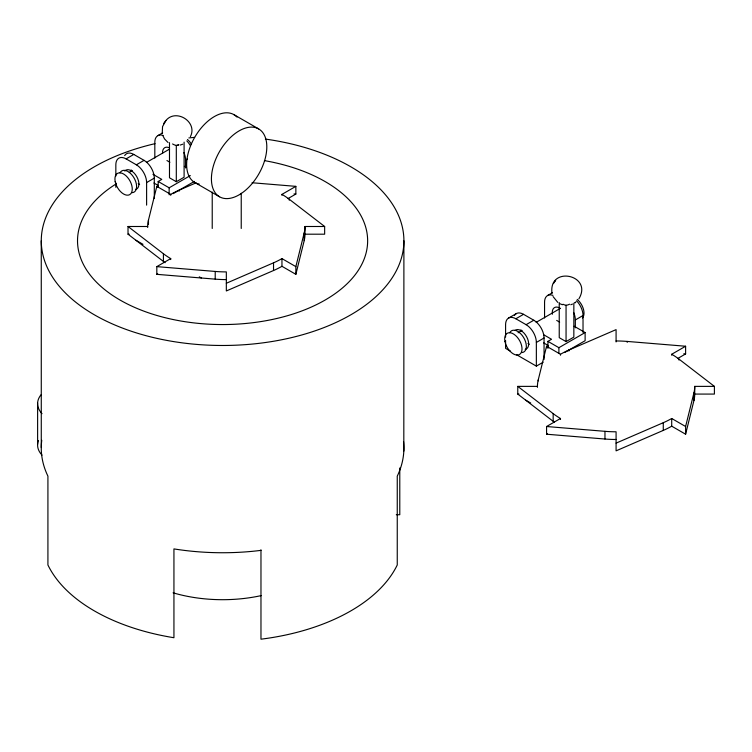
<?xml version="1.0" encoding="UTF-8"?>
<svg xmlns="http://www.w3.org/2000/svg" width="752" height="752" viewBox="0 0 752 752"><rect width="100%" height="100%" fill="white"/><g stroke="black" fill="none" stroke-linecap="round" stroke-linejoin="round"><path stroke-width="1.13" d="M403.815 451.106L403.899 240.8M147.683 227.461L147.683 226.493A78.65 45.411 0 0 1 148.473 220.073L156.82 186.355L170.723 194.383A78.65 45.411 0 0 1 179.145 190.171L195.858 182.933M295.856 274.33L295.856 266.631L304.193 232.913A78.65 45.411 0 0 0 304.983 226.493L324.648 226.493L324.648 234.192L304.983 234.192A78.65 45.411 0 0 1 304.193 240.621L295.856 274.33L281.953 266.302A78.65 45.411 0 0 1 273.531 270.523L226.333 290.958L226.333 271.904A78.65 45.411 0 0 1 215.213 271.444L156.82 266.631L156.82 274.33L215.213 279.142A78.65 45.411 0 0 0 226.333 279.603M537.436 387.336L537.436 386.378A78.65 45.411 0 0 1 538.225 379.957L546.572 346.24L560.475 354.267A78.65 45.411 0 0 1 568.897 350.047L616.085 329.62L616.085 341.934M685.608 434.214L685.608 426.516L693.946 392.798A78.65 45.411 0 0 0 694.735 386.378L714.4 386.378L714.4 394.076L694.735 394.076A78.65 45.411 0 0 1 693.946 400.496L685.608 434.214L671.705 426.187A78.65 45.411 0 0 1 663.273 430.407L616.085 450.843L616.085 431.789A78.65 45.411 0 0 1 604.965 431.328L546.572 426.516L546.572 434.214L604.965 439.027A78.65 45.411 0 0 0 616.085 439.488M190.388 136.667C198.152 121.692 175.244 107.752 165.421 121.147M165.938 120.517L162.545 126.618L162.235 133.33M578.871 298.854C593.366 274.818 548.377 265.146 551.987 293.214M163.701 123.676L164.152 122.943M164.293 122.708L165.271 121.335M553.453 283.56L553.895 282.827M554.045 282.592L555.023 281.22M555.173 281.032L555.681 280.402M575.957 301.956L574.81 302.859L575.421 302.379M157.817 135.661L162.629 132.878M115.836 176.081L115.836 164.801A14.504 8.375 60 0 1 126.092 158.879L133.79 154.433L144.046 160.355A14.504 8.375 60 0 1 154.301 178.121L154.301 198.425M126.092 158.879L136.347 164.801L144.046 160.355M129.344 172.311L132.361 170.572M146.443 162.441L169.585 149.084M146.612 205.127L146.612 182.567L154.301 178.121M185.584 167.959L185.584 160.063L187.502 158.954M158.183 187.304L158.183 181.486L161.783 179.399L152.938 174.295M169.482 142.636L169.482 177.782L176.306 181.73L184.099 177.228L184.099 142.128M158.183 181.486L169.144 187.812L190.322 175.583M173.176 193.64L194.364 181.411M156.82 266.631L170.723 258.603A78.65 45.411 0 0 1 163.419 253.744L128.019 226.493L128.019 234.192L163.419 261.442A78.65 45.411 0 0 0 165.13 262.711M281.953 195.351L281.953 194.383L295.856 186.355L295.856 194.063L288.035 198.575M156.82 274.33L157.685 273.831M508.596 318.04L516.286 313.603M547.569 295.536L552.372 292.763M505.588 337.093L505.588 324.685A14.504 8.375 60 0 1 515.844 318.763L523.542 314.317L533.798 320.239A14.504 8.375 60 0 1 544.053 338.005L544.053 359.437M515.844 318.763L526.099 324.685L533.798 320.239M518.09 332.779L522.114 330.457M536.195 322.326L560.343 308.386M543.094 362.248L536.355 366.13L536.355 342.442L544.053 338.005M575.336 327.844L575.336 319.948L583.026 315.502A14.504 8.375 60 0 0 576.549 300.753M547.935 348.355L547.935 341.361L551.536 339.284L543.677 334.743M559.234 302.511L559.234 337.667L566.059 341.605L573.842 337.112L573.842 303.178M547.935 341.361L558.896 347.697L585.122 332.553L585.122 340.712L564.949 352.359M546.572 426.516L560.475 418.488A78.65 45.411 0 0 1 553.171 413.619L517.771 386.378L517.771 394.076L553.171 421.327A78.65 45.411 0 0 0 554.44 422.276M671.705 355.235L671.705 354.267L685.608 346.24L685.608 353.938L677.787 358.46M546.572 434.214L547.437 433.716M226.333 283.26L273.531 262.824A78.65 45.411 0 0 0 281.953 258.603L295.856 266.631M616.085 443.135L663.273 422.709A78.65 45.411 0 0 0 671.705 418.488L685.608 426.516M182.755 144.187L180.254 145.07M572.507 304.071L570.796 304.729M178.412 144.92L177.594 145.174M128.019 226.493L147.683 226.493M128.019 234.192L129.175 234.192M517.771 386.378L537.436 386.378M517.771 394.076L518.927 394.076M396.285 514.725L399.782 514.725L399.782 467.97M252.061 182.745L295.856 186.355M294.032 193.913L295.856 194.063M616.085 340.966A78.65 45.411 0 0 1 627.206 341.427L685.608 346.24M683.784 353.788L685.608 353.938M562.43 304.748L559.883 303.723M233.919 114.642L258.697 128.94A39.16 22.607 -60 0 1 246.28 189.607A39.16 22.607 -60 0 1 212.365 170.027A39.16 22.607 -60 0 1 258.697 128.94M574.152 326.227L585.122 332.553M556.687 320.418L559.638 322.129M543.677 342.903L548.584 345.741M510.552 351.231L505.588 348.364L505.588 340.477M516.511 354.671L536.355 366.13M184.4 166.342L186.402 167.489M166.935 160.543L169.886 162.244M194.759 182.473L219.537 196.78M153.925 183.018L157.854 185.283M525.686 400.139L530.715 403.044M135.943 240.264L142.983 244.325M199.299 276.839L201.31 277.996M671.705 354.267A78.65 45.411 0 0 1 679.009 359.136L714.4 386.378M281.953 194.383A78.65 45.411 0 0 1 289.257 199.252L324.648 226.493M557.787 302.398L553.068 296.579M168.034 142.513L164.585 138.998L162.968 135.924M694.735 386.378L694.735 394.076M693.946 392.798L693.946 400.496M679.009 359.136L679.009 360.095M671.705 418.488L671.705 426.187M663.273 422.709L663.273 430.407M627.206 341.427L627.206 342.386M604.965 431.328L604.965 439.027M583.026 315.502L583.026 332.422M568.897 350.047L568.897 351.015M563.032 304.231A13.762 7.943 60 0 0 566.059 305.274L566.059 341.605M560.475 354.267L560.475 355.235M560.475 418.488L560.475 419.447M558.896 347.697L558.896 353.525M553.171 413.619L553.171 421.327M546.572 346.24L546.572 347.687M544.561 317.974L544.561 302.182A14.504 8.375 60 0 1 552.955 295.376M538.225 379.957L538.225 380.916M304.983 226.493L304.983 234.192M304.193 232.913L304.193 240.621M289.257 199.252L289.257 200.211M281.953 258.603L281.953 266.302M273.531 262.824L273.531 270.523M260.972 549.853L260.972 639.191A181.317 104.678 0 0 0 397.253 564.968L397.253 476.148A181.317 104.678 0 0 0 403.542 441.556M241.232 193.273L241.232 228.467M215.213 271.444L215.213 279.142M212.224 192.098L212.224 228.467M179.145 190.171L179.145 191.13M172.584 143.952A13.762 7.943 60 0 0 176.306 145.39L176.306 181.73M170.723 194.383L170.723 195.351M170.723 258.603L170.723 259.562M169.144 187.812L169.144 194.806M163.419 253.744L163.419 261.442M156.82 186.355L156.82 187.323M154.818 158.089L154.818 142.297A14.504 8.375 60 0 1 163.203 135.492M148.473 220.073L148.473 224.406M115.836 182.849L115.836 187.361M41.266 240.8L41.275 447.572M37.619 402.893L37.619 444.347M199.186 184.071A39.16 22.607 -60 0 1 194.42 137.832A39.16 22.607 -60 0 1 236.983 117.077M264.413 160.618A145.051 83.745 0 0 1 353.515 276.849A145.051 83.745 0 0 1 141 310.05A145.051 83.745 0 0 1 116.419 183.732M42.018 455.12A36.265 20.934 0 0 1 38.455 440.578M42.018 413.666A36.265 20.934 0 0 1 40.937 394.875M261.17 595.612A108.786 62.811 0 0 1 173.092 592.82M265.362 139.073A181.317 104.678 0 0 1 376.667 295.978A181.317 104.678 0 0 1 83.754 308.132A181.317 104.678 0 0 1 155.044 143.66M188.855 137.945A181.317 104.678 0 0 1 194.608 137.372M260.972 550.37A181.317 104.678 0 0 1 173.938 548.904L173.938 637.724A181.317 104.678 0 0 1 47.921 564.968L47.921 476.148A181.317 104.678 0 0 1 41.764 440.324M162.535 153.474A10.876 6.279 60 0 1 169.51 147.853M183.911 152.618A14.504 8.375 60 0 1 185.584 160.063M186.797 140.868A14.504 8.375 60 0 1 190.275 145.512M139.609 184.409A10.876 6.279 60 0 1 138.227 183.61M131.252 171.541A10.876 6.279 60 0 1 131.252 169.943M124.785 171.024A10.876 6.279 60 0 1 136.667 176.466A10.876 6.279 60 0 1 135.435 189.466M124.672 155.579A14.504 8.375 60 0 1 133.79 154.433M136.347 164.801A14.504 8.375 60 0 1 146.612 182.567M178.873 144.741A14.044 8.112 -60 0 1 176.306 145.39M120.019 172.857A12.258 7.078 60 0 1 133.837 177.575A12.258 7.078 60 0 1 132.032 192.691M187.436 139.487A12.258 7.078 60 0 1 191.271 143.914M552.382 314.233A10.876 6.279 60 0 1 559.949 308.104M573.663 312.494A14.504 8.375 60 0 1 575.336 319.948M529.361 344.294A10.876 6.279 60 0 1 527.979 343.495M521.004 331.416A10.876 6.279 60 0 1 521.004 329.827M514.998 330.438A10.876 6.279 60 0 1 526.682 336.83A10.876 6.279 60 0 1 525.187 349.351M514.424 315.464A14.504 8.375 60 0 1 523.542 314.317M526.099 324.685A14.504 8.375 60 0 1 536.355 342.442M569.555 304.193A14.044 8.112 -60 0 1 566.059 305.274M509.771 332.741A12.258 7.078 60 0 1 523.589 337.46A12.258 7.078 60 0 1 521.785 352.566M577.188 299.371A12.258 7.078 60 0 1 582.415 317.964M115.178 181.533A12.258 7.078 60 0 0 129.598 194.693A12.258 7.078 60 0 0 126.007 175.789A12.258 7.078 60 0 0 115.178 181.533M504.93 341.417A12.258 7.078 60 0 0 519.35 354.577A12.258 7.078 60 0 0 515.759 335.674A12.258 7.078 60 0 0 504.93 341.417"/></g></svg>
